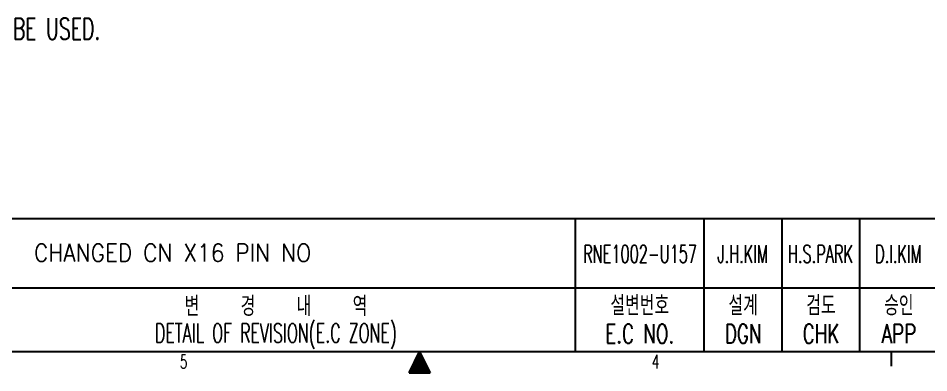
# Model space of a CAD drawing. Extents: x 260 to 819, y -886 to -454.
# Drawn here: x 483.1 to 611.7, y -875.9 to -825.8 of the extents above; entities that cross this region are included whole.
import ezdxf
from ezdxf.enums import TextEntityAlignment as Align

# ---------------------------------------------------------------- set-up
doc = ezdxf.new("R2010")
doc.units = 0
doc.header["$LTSCALE"] = 150
doc.header["$MEASUREMENT"] = 0
doc.linetypes.add('DASHED', pattern=[0.75, 0.5, -0.25])
doc.layers.get('0').update_dxf_attribs({"color": 6, "linetype": 'CONTINUOUS'})
doc.styles.get("Standard").update_dxf_attribs({"font": 'romans.shx', "width": 0.8, "bigfont": 'whgtxt.shx'})

# ---------------------------------------------------------------- blocks, each defined once
blk = doc.blocks.new('*H4')
at = {"color": 2, "linetype": 'Continuous'}
for p, q in [((-265.39, -3.02), (-267.27, -1.15)), ((-265.29, -2.85), (-267.18, -0.96)), ((-265.57, -2.28), (-267.08, -0.77)), ((-265.85, -1.72), (-266.99, -0.58)), ((-266.12, -1.16), (-266.89, -0.39)), ((-266.4, -0.6), (-266.8, -0.2)), ((-266.68, -0.04), (-266.71, -0.01)), ((-267.37, -3.02), (-267.93, -2.47)), ((-267.09, -3.02), (-267.83, -2.28)), ((-266.81, -3.02), (-267.74, -2.09)), ((-266.52, -3.02), (-267.64, -1.9)), ((-266.24, -3.02), (-267.55, -1.72)), ((-265.96, -3.02), (-267.46, -1.53)), ((-265.68, -3.02), (-267.36, -1.34)), ((-267.94, -3.02), (-268.11, -2.85)), ((-267.66, -3.02), (-268.02, -2.66))]:
    blk.add_line(p, q, dxfattribs=at)
blk = doc.blocks.new('*H5')
at = {"color": 2, "linetype": 'Continuous'}
for p, q in [((-266.24, -0.93), (-268.07, -2.77)), ((-266.14, -1.12), (-268.05, -3.02)), ((-266.33, -0.74), (-267.79, -2.2)), ((-266.43, -0.55), (-267.51, -1.64)), ((-266.52, -0.36), (-267.24, -1.08)), ((-266.61, -0.18), (-266.96, -0.52)), ((-266.05, -1.31), (-267.77, -3.02)), ((-265.96, -1.5), (-267.48, -3.02)), ((-265.86, -1.69), (-267.2, -3.02)), ((-265.77, -1.88), (-266.92, -3.02)), ((-265.68, -2.07), (-266.63, -3.02)), ((-265.58, -2.26), (-266.35, -3.02)), ((-265.49, -2.44), (-266.07, -3.02)), ((-265.39, -2.63), (-265.79, -3.02)), ((-265.3, -2.82), (-265.5, -3.02)), ((-265.21, -3.01), (-265.22, -3.02))]:
    blk.add_line(p, q, dxfattribs=at)
blk = doc.blocks.new('ansi-c')
at = {"color": 5, "linetype": 'Continuous'}
for p, q in [((121, 367.06), (283.5, 367.06)), ((-56.4, 358.06), (477, 358.06))]:
    blk.add_line(p, q, dxfattribs=at)
at = {"color": 210, "linetype": 'Continuous'}
for p, q in [((232.31, 358.06), (232.31, 367.06)), ((250.5, 358.06), (250.5, 367.06)), ((261.5, 358.06), (261.5, 367.06)), ((272.5, 358.06), (272.5, 367.06)), ((276.98, 355.96), (276.98, 358.06))]:
    blk.add_line(p, q, dxfattribs=at)
at = {"color": 2, "linetype": 'Continuous'}
for p, q in [((208.8, 355.04), (210.3, 358.06)), ((210.3, 358.06), (211.8, 355.04)), ((208.8, 355.04), (211.8, 355.04))]:
    blk.add_line(p, q, dxfattribs=at)
at = {"color": 7, "linetype": 'Continuous'}
for name in ['*H4', '*H5']:
    blk.add_blockref(name, (477, 358.06), dxfattribs=at)
at = {"color": 130, "linetype": 'Continuous'}
for s, height, width, p in [('변    경    내    역', 2.8, 0.7, (190, 364.46)), ('설변번호', 2.8, 0.7, (241.4, 364.56)), ('설계', 2.8, 0.7, (256, 364.56)), ('검도', 2.8, 0.7, (267, 364.56)), ('승인', 2.8, 0.7, (278, 364.56)), ('DETAIL OF REVISION(E.C ZONE)', 2.7, 0.607926, (190, 360.66)), ('E.C NO.', 2.7, 0.700519, (241.4, 360.56)), ('DGN', 2.7, 0.700519, (256, 360.56)), ('CHK', 2.7, 0.700519, (267, 360.56)), ('APP', 2.7, 0.700519, (278, 360.56)), ('5', 1.9, 0.655684, (176.97, 356.61)), ('4', 1.9, 0.655684, (243.63, 356.61))]:
    blk.add_text(s, height=height, dxfattribs=dict(at, width=width)).set_placement(p, align=Align.MIDDLE_CENTER)

msp = doc.modelspace()

# ---------------------------------------------------------------- linework, layer by layer
at = {"color": 4}
for p, q in [((612.96, -854.15), (450.46, -854.15)), ((561.77, -863.9), (561.77, -854.15)), ((579.96, -863.9), (579.96, -854.15)), ((590.96, -863.9), (590.96, -854.15)), ((601.96, -863.9), (601.96, -854.15))]:
    msp.add_line(p, q, dxfattribs=at)

# ---------------------------------------------------------------- block references
at = {"linetype": 'DASHED'}
msp.add_blockref('ansi-c', (329.46, -1230.96), dxfattribs=at)
msp.add_blockref('ansi-c', (329.46, -1230.96), dxfattribs=at)

# ---------------------------------------------------------------- texts
at = {"color": 7, "width": 0.65}
msp.add_text('8. IF IT NEEDS A WIRING CONNECTION AT WAGO SERIES CONNECTOR OR CAGE CLAMP TYPE TERMINAL BLOCK, FERRULES SHOULD BE USED.', height=3, dxfattribs=at).set_placement((311.04, -827.25), align=Align.MIDDLE_LEFT)
at = {"char_height": 2.5, "attachment_point": 5}
for s, insert, width in [('{\\Fromans|c129;\\W0.9;\\C4;CHANGED CN X16 PIN NO }', (504.86, -858.94), 57.1719), ('{\\Fromans|c129;\\W0.6;\\C4;RNE1002-U157}', (570.91, -859.1), 30.3268), ('{\\Fromans|c129;\\W0.6;\\C4;J.H.KIM}', (585.39, -859.11), 30.3268), ('{\\Fromans|c129;\\W0.6;\\C4;H.S.PARK}', (596.39, -859.11), 30.3268), ('{\\Fromans|c129;\\W0.6;\\C4;D.I.KIM}', (607.39, -859.11), 30.3268)]:
    msp.add_mtext(s, dxfattribs=dict(at, insert=insert, width=width))

doc.saveas('drawing.dxf')
